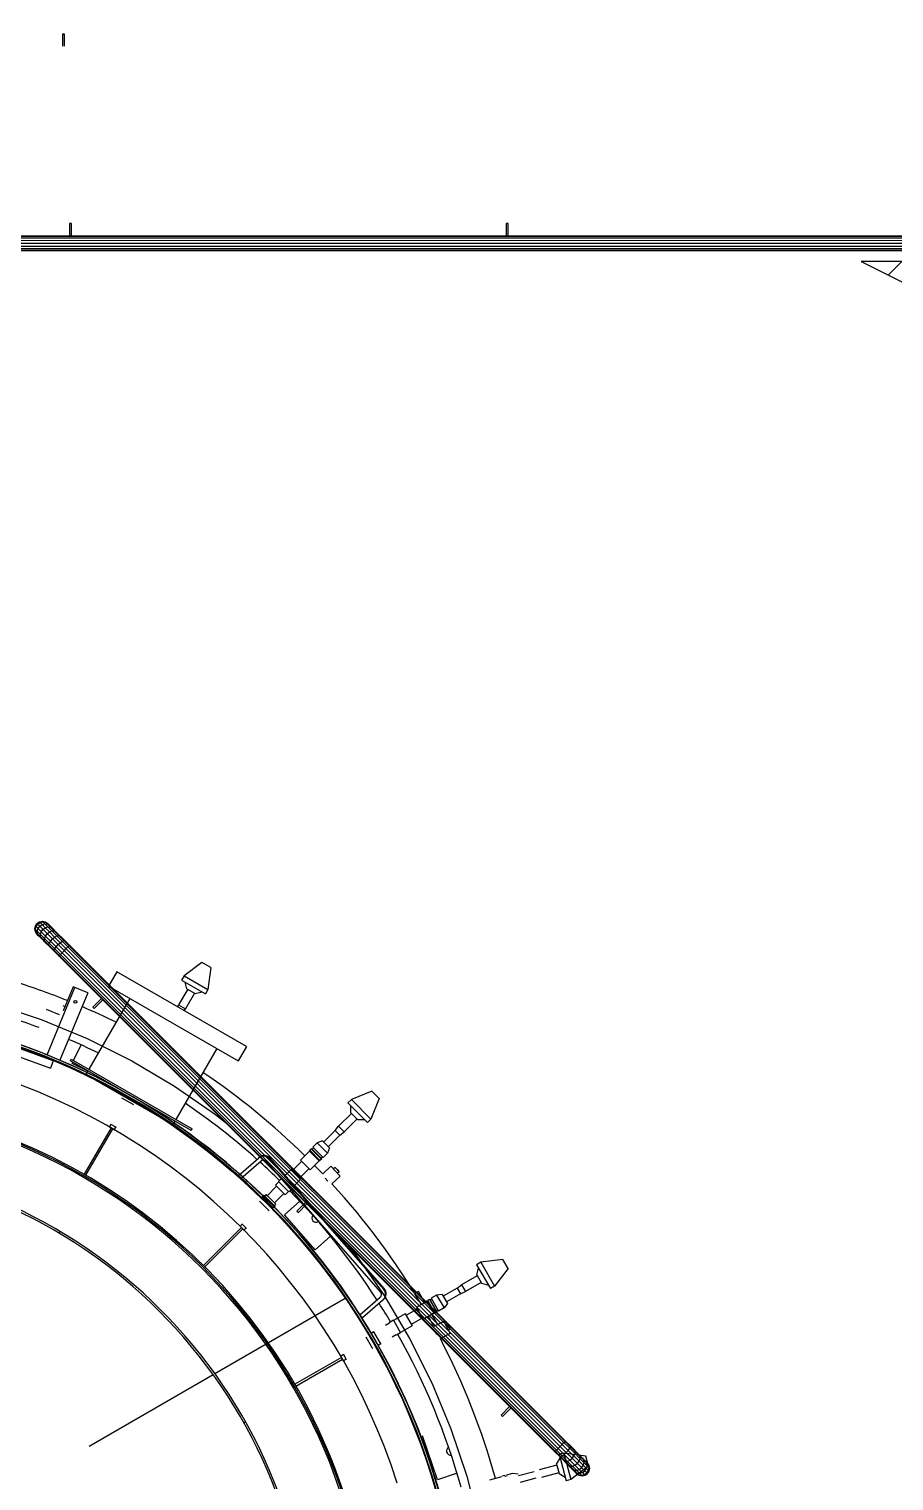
# Model space of a CAD drawing. Header units: metres. Extents: x 0 to 63075, y 0 to 44550.
# Drawn here: x 52852 to 53271, y 40464 to 41167 of the extents above; entities that cross this region are included whole.
import ezdxf

# ---------------------------------------------------------------- set-up
doc = ezdxf.new("R2010")
doc.units = ezdxf.units.M
doc.header["$LTSCALE"] = 75
for name, color, linetype in [('GSB', 7, 'Continuous'), ('ML6', 1, 'Continuous'), ('SDM', 7, 'Continuous'), ('SL1', 8, 'Continuous')]:
    doc.layers.add(name, color=color, linetype=linetype)
doc.styles.add('ROMANS', font='ROMANS.SHX')
doc.dimstyles.new('75___1-75', dxfattribs={"dimscale": 75, "dimtxt": 2.5, "dimasz": 2, "dimexe": 1.5, "dimexo": 1, "dimgap": 0.5, "dimtad": 1, "dimdec": 0, "dimzin": 12, "dimtxsty": 'ROMANS', "dimcen": 0, "dimclrd": 256, "dimclre": 256, "dimclrt": 3, "dimazin": 3, "dimtfac": 1, "dimtdec": 0, "dimtmove": 0, "dimatfit": 0, "dimfxl": 1, "dimlwd": -1, "dimlwe": -1, "dimarcsym": 0})

# ---------------------------------------------------------------- blocks, each defined once
blk = doc.blocks.new('A$C6bae614f')
at = {"layer": 'SL1'}
h = blk.add_hatch(dxfattribs=at)
h.set_pattern_fill('_USER', color=256, scale=195, angle=44.9981, style=0, pattern_type=0)
h.set_pattern_definition([(44.99813, (326091.56, -18363.04), (-137.8813, 137.89033), [])])
h.paths.add_polyline_path([(370872.5, 48208.8), (368801.6, 48208.9), (369261.2, 47979.7), (369503.5, 47682.3), (369868, 47607.6), (370231, 47692.1), (370527, 48010.4)])
for p, q in [((366225.3, 48943), (366225.3, 48903.9)), ((366225.3, 48943), (366231.6, 48943)), ((366231.6, 48943), (366225.3, 48943)), ((366231.6, 48903.9), (366231.6, 48943)), ((366248.1, 48331.5), (366248.1, 48292.4)), ((366254.4, 48331.5), (366248.1, 48331.5)), ((366254.4, 48292.4), (366254.4, 48331.5)), ((367656.9, 48331.5), (367656.9, 48292.4)), ((367663.3, 48331.5), (367656.9, 48331.5)), ((367663.3, 48292.4), (367663.3, 48331.5)), ((364618.2, 48277.4), (377848.1, 48277)), ((364619.4, 48285.3), (377842.8, 48284.9)), ((364645.5, 48292.5), (377825.5, 48292)), ((364645.5, 48290.6), (377834.9, 48290.2)), ((364617.8, 48268.1), (377849.9, 48267.6)), ((364618.2, 48258.7), (377848.1, 48258.3)), ((364619.4, 48250.8), (377842.8, 48250.4)), ((364621.2, 48245.5), (377834.9, 48245.1)), ((377825.5, 48243.2), (364645.5, 48243.7)), ((366137.7, 46064.4), (366143, 46072.3)), ((366139.9, 46062.3), (366145.2, 46070.1)), ((366143, 46072.3), (366150.9, 46077.6)), ((366151.7, 46063.6), (366143, 46072.3)), ((366145.2, 46070.1), (366153.1, 46075.5)), ((366150.9, 46077.6), (366160.3, 46079.5)), ((366153.1, 46075.5), (366150.9, 46077.6)), ((366153.1, 46075.5), (366162.3, 46077.4)), ((366153.1, 46075.5), (366159.5, 46069)), ((366159.5, 46069), (366168.5, 46071.3)), ((366160.3, 46079.5), (366169.6, 46077.6)), ((366162.3, 46077.4), (366160.3, 46079.5)), ((366162.3, 46077.4), (366171.5, 46075.7)), ((366162.3, 46077.4), (366207.2, 46032.5)), ((366168.5, 46071.3), (366177.3, 46070)), ((366169.6, 46077.6), (366177.5, 46072.3)), ((366171.5, 46075.7), (366169.6, 46077.6)), ((366171.5, 46075.7), (366179.3, 46070.6)), ((366171.5, 46075.7), (366186.5, 46060.8)), ((366177.3, 46070), (366184.5, 46065.3)), ((366184.5, 46065.3), (366177.5, 46072.3)), ((366135.9, 46055.1), (366137.7, 46064.4)), ((366137.7, 46045.7), (366135.9, 46055.1)), ((366137.9, 46053), (366135.9, 46055.1)), ((366139.9, 46062.3), (366137.7, 46064.4)), ((366143, 46037.8), (366137.7, 46045.7)), ((366139.7, 46043.8), (366137.7, 46045.7)), ((366137.9, 46053), (366139.9, 46062.3)), ((366139.7, 46043.8), (366137.9, 46053)), ((366137.9, 46053), (367818.7, 44372.1)), ((366144.8, 46036.1), (366139.7, 46043.8)), ((366139.7, 46043.8), (366154.6, 46028.9)), ((366146.3, 46055.8), (366139.9, 46062.3)), ((366143, 46037.8), (366144.8, 46036.1)), ((366144.1, 46046.9), (366146.3, 46055.8)), ((366145.4, 46038.1), (366144.1, 46046.9)), ((366144.8, 46036.1), (366150, 46030.8)), ((366150, 46030.8), (366145.4, 46038.1)), ((366146.3, 46055.8), (366151.7, 46063.6)), ((366170.4, 46031.8), (366146.3, 46055.8)), ((366150, 46030.8), (366158.4, 46022.4)), ((366151.7, 46063.6), (366159.5, 46069)), ((366151.7, 46063.6), (366211.4, 46003.9)), ((366154, 46037), (366156.6, 46045.5)), ((366154.6, 46028.9), (366154, 46037)), ((366154.6, 46028.9), (366166.8, 46016.6)), ((366158.4, 46022.4), (366154.6, 46028.9)), ((366156.6, 46045.5), (366162.2, 46053.1)), ((366159.5, 46069), (366169.8, 46058.7)), ((366162.2, 46053.1), (366169.8, 46058.7)), ((366166.8, 46016.6), (366167.1, 46023.9)), ((366167.1, 46023.9), (366170.4, 46031.8)), ((366169.8, 46058.7), (366178.4, 46061.4)), ((366169.8, 46058.7), (366183.6, 46045)), ((366170.4, 46031.8), (366176.1, 46039.2)), ((367824.3, 44377.7), (366170.4, 46031.8)), ((366176.1, 46039.2), (366183.6, 46045)), ((366178.4, 46061.4), (366186.5, 46060.8)), ((366183.6, 46045), (366191.5, 46048.3)), ((366183.6, 46045), (366200, 46028.6)), ((366184.5, 46065.3), (366193, 46056.9)), ((366186.5, 46060.8), (366229.7, 46017.5)), ((366186.5, 46060.8), (366193, 46056.9)), ((366191.5, 46048.3), (366198.7, 46048.5)), ((366192.8, 46022.5), (366200, 46028.6)), ((366193, 46056.9), (366204.1, 46045.7)), ((366198.7, 46048.5), (366204.1, 46045.7)), ((366200, 46028.6), (366207.2, 46032.5)), ((366200, 46028.6), (366218.3, 46010.3)), ((366204.1, 46045.7), (366232.5, 46017.4)), ((366207.2, 46032.5), (366213.4, 46033.9)), ((366207.2, 46032.5), (366224.7, 46015)), ((366213.4, 46033.9), (366217.6, 46032.3)), ((366158.4, 46022.4), (366169.6, 46011.2)), ((366166.8, 46016.6), (366181.5, 46002)), ((366169.6, 46011.2), (366166.8, 46016.6)), ((366169.6, 46011.2), (366183, 45997.8)), ((366181.5, 46002), (366182.8, 46008.1)), ((366183, 45997.8), (366181.5, 46002)), ((366181.5, 46002), (366197.8, 45985.6)), ((366182.8, 46008.1), (366186.8, 46015.4)), ((366183, 45997.8), (366198, 45982.9)), ((366186.8, 46015.4), (366192.8, 46022.5)), ((366197.8, 45985.6), (366200.3, 45990.6)), ((366198, 45982.9), (366197.8, 45985.6)), ((366197.8, 45985.6), (367815, 44368.4)), ((366198, 45982.9), (367813.7, 44367.1)), ((366200.3, 45990.6), (366205.1, 45997.1)), ((366205.1, 45997.1), (366211.4, 46003.9)), ((366211.4, 46003.9), (366218.3, 46010.3)), ((366211.4, 46003.9), (367830.9, 44384.3)), ((366218.3, 46010.3), (366224.7, 46015)), ((366218.3, 46010.3), (367837.5, 44390.9)), ((366218.8, 45972.2), (366224.4, 45977.8)), ((366224.4, 45977.8), (366231, 45984.4)), ((366224.7, 46015), (366229.7, 46017.5)), ((366224.7, 46015), (367843.1, 44396.5)), ((366229.7, 46017.5), (366232.5, 46017.4)), ((366229.7, 46017.5), (367846.9, 44400.3)), ((366231, 45984.4), (366237.6, 45991)), ((366232.5, 46017.4), (367848.2, 44401.6)), ((366237.6, 45991), (366246.9, 46000.3)), ((366246.9, 46000.3), (366248.2, 46001.6)), ((366213.7, 45967.1), (366215, 45968.4)), ((366215, 45968.4), (366218.8, 45972.2)), ((366674.4, 45946.7), (366617.5, 45903.4)), ((366703.5, 45929.9), (366674.4, 45946.7)), ((366703.5, 45929.9), (366694.5, 45858.9)), ((366400.2, 45916.4), (366373.5, 45870.2)), ((366818.5, 45674.9), (366400.2, 45916.4)), ((366617.5, 45903.4), (366609.6, 45889.7)), ((366609.6, 45889.7), (366686.6, 45845.2)), ((366617.5, 45903.4), (366694.5, 45858.9)), ((366626.7, 45861.4), (366620.8, 45883.2)), ((366175.6, 45648.1), (366265.5, 45865.2)), ((366306.6, 45848.2), (366216.7, 45631.1)), ((366259.7, 45867.7), (366227.5, 45790)), ((366265.5, 45865.2), (366259.7, 45867.7)), ((366306.6, 45848.2), (366265.5, 45865.2)), ((366373.5, 45870.2), (366791.8, 45628.7)), ((366629.1, 45860), (366599.9, 45809.4)), ((366651.1, 45847.3), (366621.9, 45796.7)), ((366626.7, 45861.4), (366653.6, 45845.9)), ((366653.6, 45845.9), (366675.4, 45851.7)), ((366694.5, 45858.9), (366686.6, 45845.2)), ((366004.3, 45813.4), (366156.7, 45762.6)), ((366215.3, 45777.2), (366174.2, 45794.2)), ((366233.2, 45803.8), (366227.3, 45806.2)), ((366442.3, 45830.4), (366310.3, 45601.8)), ((366350.7, 45830.2), (366323, 45802.5)), ((366323, 45802.5), (366327.5, 45798)), ((366327.5, 45798), (366355.1, 45825.7)), ((366597, 45802.8), (366599.9, 45809.4)), ((366599.9, 45809.4), (366621.9, 45796.7)), ((366617.6, 45790.9), (366621.9, 45796.7)), ((366156.7, 45762.6), (366305.1, 45701.2)), ((366195.5, 45628.9), (366007.5, 45697.3)), ((366305.1, 45701.2), (366448.7, 45629.3)), ((365998.8, 45673.4), (366186.8, 45605)), ((366169.7, 45650.6), (366175.6, 45648.1)), ((366175.6, 45648.1), (366216.7, 45631.1)), ((366261.1, 45630.2), (366285.7, 45680.2)), ((366722.9, 45668.4), (366590.9, 45439.8)), ((366818.5, 45674.9), (366791.8, 45628.7)), ((366195.5, 45628.9), (366186.8, 45605)), ((366250.6, 45629), (366253.8, 45634.5)), ((366640.3, 45403.9), (366250.6, 45629)), ((366253.8, 45634.5), (366643.5, 45409.4)), ((366256.3, 45620.4), (366258.3, 45624.5)), ((366306.7, 45595.6), (366256.3, 45620.4)), ((366448.7, 45629.3), (366586.9, 45547.3)), ((366307.1, 45596.3), (366300.6, 45585)), ((366300.6, 45585), (366581.2, 45423)), ((366415.9, 45509.8), (366454.4, 45487.6)), ((366586.9, 45547.3), (366718.8, 45455.7)), ((367223.2, 45531.1), (367157.1, 45504)), ((367247, 45507.3), (367219.9, 45441.1)), ((367247, 45507.3), (367223.2, 45531.1)), ((367157.1, 45504), (367145.9, 45492.8)), ((367145.9, 45492.8), (367208.7, 45429.9)), ((367155, 45461.1), (367155, 45483.6)), ((367155, 45461.1), (367177, 45439.1)), ((367157.1, 45504), (367219.9, 45441.1)), ((366377, 45415.3), (366381.9, 45424)), ((366377, 45415.3), (366392.1, 45406.6)), ((366380.3, 45424.9), (366398.7, 45414.3)), ((366392.1, 45406.6), (366397.1, 45415.2)), ((366587.7, 45434.3), (366581.2, 45423)), ((366718.8, 45455.7), (366751.3, 45429.5)), ((367104.6, 45403.7), (367115.7, 45417.8)), ((367157.1, 45459.1), (367115.7, 45417.8)), ((367115.7, 45417.8), (367133.7, 45399.8)), ((367175, 45441.1), (367133.7, 45399.8)), ((367177, 45439.1), (367199.6, 45439.1)), ((367219.9, 45441.1), (367208.7, 45429.9)), ((366381.9, 45412.8), (366295.2, 45262.6)), ((366300.7, 45259.4), (366387.4, 45409.6)), ((366640.3, 45403.9), (366643.5, 45409.4)), ((367063.9, 45371), (367046.8, 45364.6)), ((367063.9, 45371), (367087, 45347.9)), ((367104.6, 45403.7), (367067.9, 45367)), ((367119.7, 45388.7), (367083, 45351.9)), ((367104.6, 45403.7), (367119.7, 45388.7)), ((367119.7, 45388.7), (367133.7, 45399.8)), ((367021.8, 45336.9), (366993.5, 45308.7)), ((367021.8, 45336.9), (367022.8, 45340)), ((367021.8, 45336.9), (367052.9, 45305.8)), ((367027.8, 45345.1), (367022.8, 45340)), ((367022.8, 45340), (367055.9, 45306.8)), ((367027.8, 45345.1), (367061, 45311.9)), ((367030.4, 45343.7), (367027.8, 45345.1)), ((367034.7, 45347.9), (367030.4, 45343.7)), ((367030.4, 45343.7), (367059.6, 45314.5)), ((367046.8, 45364.6), (367032.4, 45350.2)), ((367032.4, 45350.2), (367066.2, 45316.5)), ((367046.8, 45364.6), (367080.5, 45330.8)), ((367080.5, 45330.8), (367066.2, 45316.5)), ((367087, 45347.9), (367080.5, 45330.8)), ((366791.9, 45257.8), (366857.3, 45315)), ((366865.7, 45305.4), (366800.3, 45248.2)), ((366857.3, 45315), (366859.5, 45316.8)), ((367251.5, 44883.6), (366883.6, 45304.2)), ((366893.2, 45312.6), (367261, 44891.9)), ((367263.1, 44893.8), (366895.3, 45314.4)), ((366964.5, 45279.7), (366943.6, 45259.2)), ((366964.5, 45279.7), (366995.6, 45248.6)), ((366997.2, 45304.9), (366968.2, 45275.9)), ((367020.8, 45281.3), (366991.9, 45252.3)), ((366993.5, 45308.7), (367024.6, 45277.5)), ((367052.9, 45305.8), (367024.6, 45277.5)), ((367052.9, 45305.8), (367055.9, 45306.8)), ((367061, 45311.9), (367055.9, 45306.8)), ((367063.9, 45318.8), (367059.6, 45314.5)), ((367059.6, 45314.5), (367061, 45311.9)), ((367091, 45289), (367064.6, 45264.4)), ((367091, 45289), (367121, 45256.8)), ((367104.5, 45284.8), (367099.4, 45280)), ((367104.5, 45284.8), (367117.7, 45270.6)), ((367111.2, 45277.7), (367104.5, 45284.8)), ((367111.2, 45277.7), (367117.7, 45270.6)), ((366800.3, 45248.2), (366791.9, 45257.8)), ((366923.1, 45238.3), (366912.4, 45227.6)), ((366912.4, 45227.6), (366943.5, 45196.5)), ((366931.8, 45249.1), (366922, 45239.3)), ((366922, 45239.3), (366955.2, 45206.1)), ((366995.6, 45248.6), (366973, 45225.6)), ((367081, 45241), (367072.5, 45250.3)), ((367121, 45256.8), (367094.6, 45232.3)), ((367117.7, 45270.6), (367112.6, 45265.9)), ((366905.4, 45154.9), (366870.9, 45189.5)), ((366874.1, 45195.3), (366911.2, 45158.1)), ((366882, 45197.6), (366876.9, 45192.4)), ((366882, 45197.6), (366876.9, 45192.4)), ((366913.5, 45166.1), (366882, 45197.6)), ((366886, 45193.6), (366882, 45197.6)), ((366886, 45193.6), (366916.1, 45223.8)), ((366909.6, 45170), (366939.8, 45200.2)), ((366954.2, 45207.1), (366943.5, 45196.5)), ((366962.8, 45213.7), (366955.2, 45206.1)), ((366860.5, 45176), (366891.9, 45144.5)), ((366913.5, 45166.1), (366908.4, 45161)), ((366913.5, 45166.1), (366908.4, 45161)), ((366909.6, 45170), (366913.5, 45166.1)), ((366941.2, 45131.8), (366991.2, 45175.7)), ((367009.2, 45171.6), (366981.6, 45143.9)), ((366981.6, 45143.9), (366986.1, 45139.4)), ((366986.1, 45139.4), (367013.7, 45167.1)), ((366802.5, 45091.1), (366679.8, 44968.4)), ((366684.3, 44963.9), (366807, 45086.6)), ((366798.4, 45094.8), (366805.4, 45101.9)), ((366798.4, 45094.8), (366810.7, 45082.5)), ((366804.1, 45103.2), (366819.2, 45088.2)), ((366810.7, 45082.5), (366817.8, 45089.5)), ((367040.1, 45019), (366941.2, 45131.8)), ((366214.8, 45072.1), (366218, 45077.6)), ((367090.1, 45062.9), (367040.1, 45019)), ((367145.5, 45035.3), (367171.6, 45002.9)), ((367171.6, 45002.9), (367263.2, 44870.9)), ((367574.9, 44978.5), (367561.2, 44970.6)), ((367561.2, 44970.6), (367605.6, 44893.6)), ((367561.8, 44937.6), (367567.6, 44959.4)), ((367645.8, 44987.6), (367574.9, 44978.5)), ((367574.9, 44978.5), (367619.3, 44901.5)), ((367662.6, 44958.4), (367619.3, 44901.5)), ((367662.6, 44958.4), (367645.8, 44987.6)), ((367498.3, 44895.3), (367512.6, 44905.9)), ((367563.2, 44935.1), (367512.6, 44905.9)), ((367512.6, 44905.9), (367525.3, 44883.9)), ((367575.9, 44913.2), (367525.3, 44883.9)), ((367561.8, 44937.6), (367577.3, 44910.7)), ((367577.3, 44910.7), (367599.1, 44904.8)), ((367619.3, 44901.5), (367605.6, 44893.6)), ((366716.6, 44619.5), (367137.5, 44862.4)), ((367184.9, 44808.5), (367250.3, 44865.7)), ((367258.6, 44856.1), (367193.2, 44798.9)), ((367260.7, 44857.9), (367258.6, 44856.1)), ((367263.2, 44870.9), (367345.2, 44732.8)), ((367373.8, 44884.5), (367361.9, 44877.6)), ((367400.9, 44852.2), (367366.3, 44832.2)), ((367394.6, 44848.5), (367373.8, 44884.5)), ((367400.9, 44852.2), (367402.7, 44854.9)), ((367400.9, 44852.2), (367422.9, 44814.1)), ((367408.9, 44858.5), (367402.7, 44854.9)), ((367402.7, 44854.9), (367426.1, 44814.3)), ((367408.9, 44858.5), (367432.4, 44817.9)), ((367411.1, 44856.5), (367408.9, 44858.5)), ((367416.3, 44859.5), (367411.1, 44856.5)), ((367411.1, 44856.5), (367431.7, 44820.7)), ((367432.2, 44872.4), (367414.6, 44862.3)), ((367414.6, 44862.3), (367438.5, 44820.9)), ((367450.4, 44874.2), (367432.2, 44872.4)), ((367432.2, 44872.4), (367456.1, 44831.1)), ((367450.4, 44874.2), (367466.8, 44845.9)), ((367498.3, 44895.3), (367453.3, 44869.3)), ((367508.9, 44876.8), (367463.9, 44850.9)), ((367498.3, 44895.3), (367508.9, 44876.8)), ((367508.9, 44876.8), (367525.3, 44883.9)), ((367193.2, 44798.9), (367184.9, 44808.5)), ((367330.8, 44811.7), (367293.3, 44790.5)), ((367330.8, 44811.7), (367352.8, 44773.6)), ((367369, 44827.6), (367333.4, 44807.1)), ((367366.3, 44832.2), (367388.3, 44794.1)), ((367422.9, 44814.1), (367388.3, 44794.1)), ((367435.6, 44777.5), (367416.6, 44810.4)), ((367422.9, 44814.1), (367426.1, 44814.3)), ((367432.4, 44817.9), (367426.1, 44814.3)), ((367436.9, 44823.7), (367431.7, 44820.7)), ((367431.7, 44820.7), (367432.4, 44817.9)), ((367456.1, 44831.1), (367438.5, 44820.9)), ((367466.8, 44845.9), (367456.1, 44831.1)), ((367280.1, 44782.4), (367267, 44774.9)), ((367292.7, 44791.4), (367279.3, 44783.7)), ((367292.7, 44791.4), (367316.2, 44750.8)), ((367352.8, 44773.6), (367315.6, 44751.7)), ((367385.6, 44798.7), (367350.1, 44778.2)), ((367455.4, 44788), (367423.6, 44771.1)), ((367455.4, 44788), (367476.1, 44749.1)), ((367467.4, 44780.4), (367461.2, 44777.1)), ((367467.4, 44780.4), (367476.4, 44763.3)), ((367472, 44771.9), (367467.4, 44780.4)), ((367476.4, 44763.3), (367470.3, 44760)), ((367472, 44771.9), (367476.4, 44763.3)), ((367203.5, 44738.5), (367225.7, 44700)), ((367229.9, 44753.7), (367221.1, 44748.7)), ((367229.9, 44753.7), (367221.1, 44748.7)), ((367252.1, 44715.2), (367229.9, 44753.7)), ((367232.7, 44748.9), (367229.9, 44753.7)), ((367252.1, 44715.2), (367243.4, 44710.1)), ((367252.1, 44715.2), (367243.4, 44710.1)), ((367249.4, 44720), (367252.1, 44715.2)), ((367302.1, 44744.3), (367289, 44736.8)), ((367316.2, 44750.8), (367302.8, 44743)), ((367345.2, 44732.8), (367417.1, 44589.2)), ((367433.4, 44744.2), (367427.5, 44755.4)), ((367476.1, 44749.1), (367444.2, 44732.2)), ((367125.5, 44671.5), (366975.3, 44584.7)), ((366978.5, 44579.2), (367128.7, 44666)), ((367122.5, 44676.1), (367131.1, 44681.1)), ((367122.5, 44676.1), (367131.2, 44661)), ((367130.2, 44682.8), (367140.8, 44664.3)), ((367131.2, 44661), (367139.9, 44666)), ((366311, 44385.3), (366711.1, 44616.3)), ((367417.1, 44589.2), (367478.5, 44440.8)), ((367667.8, 44513), (367640.1, 44485.3)), ((367640.1, 44485.3), (367644.6, 44480.8)), ((367644.6, 44480.8), (367672.3, 44508.5)), ((366810.5, 44459.9), (366816, 44463.1)), ((367478.5, 44440.8), (367529.2, 44288.4)), ((367435.1, 44276.1), (367386.9, 44418.2)), ((367824.3, 44377.7), (367830.9, 44384.3)), ((367830.9, 44384.3), (367837.5, 44390.9)), ((367850.5, 44364.7), (367830.9, 44384.3)), ((367837.5, 44390.9), (367843.1, 44396.5)), ((367856.8, 44371.6), (367837.5, 44390.9)), ((367843.1, 44396.5), (367846.9, 44400.3)), ((367861.6, 44378.1), (367843.1, 44396.5)), ((367846.9, 44400.3), (367848.2, 44401.6)), ((367864.1, 44383.1), (367846.9, 44400.3)), ((367863.9, 44385.8), (367848.2, 44401.6)), ((367861.6, 44378.1), (367864.1, 44383.1)), ((367864.1, 44383.1), (367863.9, 44385.8)), ((367863.9, 44385.8), (367892.3, 44357.5)), ((367864.1, 44383.1), (367880.4, 44366.7)), ((367813.7, 44367.1), (367815, 44368.4)), ((367813.7, 44367.1), (367829.4, 44351.3)), ((367815, 44368.4), (367818.7, 44372.1)), ((367832.2, 44351.2), (367815, 44368.4)), ((367818.7, 44372.1), (367824.3, 44377.7)), ((367837.2, 44353.7), (367818.7, 44372.1)), ((367819.2, 44326.7), (367830.5, 44346.2)), ((367843.6, 44358.4), (367824.3, 44377.7)), ((367842.4, 44362.9), (367827.1, 44358.8)), ((367827.1, 44358.8), (367850.1, 44272.9)), ((367829.4, 44351.3), (367832.2, 44351.2)), ((367829.4, 44351.3), (367857.8, 44323)), ((367832.2, 44351.2), (367837.2, 44353.7)), ((367832.2, 44351.2), (367848.5, 44334.8)), ((367837.2, 44353.7), (367843.6, 44358.4)), ((367837.2, 44353.7), (367854.7, 44336.1)), ((367842.4, 44362.9), (367865.4, 44277)), ((367913.3, 44353.2), (367842.4, 44362.9)), ((367843.6, 44358.4), (367850.5, 44364.7)), ((367861.9, 44340.1), (367843.6, 44358.4)), ((367844.4, 44336.4), (367848.5, 44334.8)), ((367848.5, 44334.8), (367854.7, 44336.1)), ((367850.5, 44364.7), (367856.8, 44371.6)), ((367850.5, 44364.7), (367869.1, 44346.2)), ((367854.7, 44336.1), (367861.9, 44340.1)), ((367854.7, 44336.1), (367883.5, 44307.3)), ((367856.8, 44371.6), (367861.6, 44378.1)), ((367856.8, 44371.6), (367891.6, 44336.9)), ((367861.6, 44378.1), (367907.9, 44331.7)), ((367861.9, 44340.1), (367869.1, 44346.2)), ((367878.3, 44323.7), (367861.9, 44340.1)), ((367869.1, 44346.2), (367875.1, 44353.3)), ((367869.1, 44346.2), (367910.2, 44305.1)), ((367875.1, 44353.3), (367879.1, 44360.5)), ((367880.4, 44366.7), (367878.9, 44370.9)), ((367879.1, 44360.5), (367880.4, 44366.7)), ((367880.4, 44366.7), (367895.1, 44352.1)), ((367885.8, 44329.5), (367891.6, 44336.9)), ((367891.6, 44336.9), (367894.8, 44344.8)), ((367891.6, 44336.9), (367922, 44306.4)), ((367892.3, 44357.5), (367917.1, 44332.6)), ((367895.1, 44352.1), (367892.3, 44357.5)), ((367894.8, 44344.8), (367895.1, 44352.1)), ((367895.1, 44352.1), (367907.3, 44339.8)), ((367907.3, 44339.8), (367903.5, 44346.3)), ((367907.3, 44339.8), (367916.5, 44330.6)), ((367907.9, 44331.7), (367907.3, 44339.8)), ((367916.5, 44330.6), (367911.9, 44337.9)), ((367922, 44320.7), (367913.3, 44353.2)), ((367498.2, 44297.6), (367435.1, 44276.1)), ((367651.1, 44289.9), (367644.1, 44288)), ((367652.6, 44287.3), (367651.1, 44289.9)), ((367658.4, 44288.9), (367652.6, 44287.3)), ((367677.2, 44297.3), (367657.6, 44292)), ((367695.2, 44294.3), (367677.2, 44297.3)), ((367746.9, 44302.3), (367696.7, 44288.8)), ((367819.9, 44324), (367763.5, 44308.8)), ((367826.5, 44299.4), (367770.1, 44284.3)), ((367819.2, 44326.7), (367827.3, 44296.7)), ((367827.3, 44296.7), (367846.8, 44285.4)), ((367848.5, 44334.8), (367875.4, 44307.9)), ((367857.8, 44323), (367882.6, 44298.1)), ((367857.8, 44323), (367863.2, 44320.2)), ((367863.2, 44320.2), (367870.4, 44320.4)), ((367922, 44320.7), (367865.4, 44277)), ((367869, 44311.8), (367875.4, 44307.9)), ((367870.4, 44320.4), (367878.3, 44323.7)), ((367875.4, 44307.9), (367890.4, 44293)), ((367875.4, 44307.9), (367883.5, 44307.3)), ((367877.4, 44303.4), (367884.6, 44298.7)), ((367878.3, 44323.7), (367885.8, 44329.5)), ((367892.1, 44310), (367878.3, 44323.7)), ((367882.6, 44298.1), (367890.4, 44293)), ((367882.6, 44298.1), (367884.4, 44296.4)), ((367883.5, 44307.3), (367892.1, 44310)), ((367883.5, 44307.3), (367893.4, 44297.4)), ((367884.4, 44296.4), (367892.3, 44291.1)), ((367884.6, 44298.7), (367893.4, 44297.4)), ((367890.4, 44293), (367899.6, 44291.3)), ((367890.4, 44293), (367892.3, 44291.1)), ((367892.1, 44310), (367899.7, 44315.5)), ((367908.8, 44293.2), (367892.1, 44310)), ((367892.3, 44291.1), (367901.6, 44289.2)), ((367893.4, 44297.4), (367902.4, 44299.6)), ((367893.4, 44297.4), (367901.6, 44289.2)), ((367899.6, 44291.3), (367908.8, 44293.2)), ((367899.7, 44315.5), (367905.3, 44323.2)), ((367901.6, 44289.2), (367911, 44291.1)), ((367902.4, 44299.6), (367910.2, 44305.1)), ((367905.3, 44323.2), (367907.9, 44331.7)), ((367907.9, 44331.7), (367917.8, 44321.8)), ((367908.8, 44293.2), (367916.7, 44298.6)), ((367908.8, 44293.2), (367911, 44291.1)), ((367910.2, 44305.1), (367915.6, 44312.8)), ((367910.2, 44305.1), (367918.9, 44296.4)), ((367911, 44291.1), (367918.9, 44296.4)), ((367915.6, 44312.8), (367917.8, 44321.8)), ((367917.8, 44321.8), (367916.5, 44330.6)), ((367916.5, 44330.6), (367922.2, 44324.9)), ((367916.7, 44298.6), (367922, 44306.4)), ((367922.2, 44324.9), (367917.1, 44332.6)), ((367917.1, 44332.6), (367918.9, 44330.9)), ((367917.8, 44321.8), (367924, 44315.7)), ((367924.2, 44322.9), (367918.9, 44330.9)), ((367918.9, 44296.4), (367924.2, 44304.3)), ((367922, 44306.4), (367924, 44315.7)), ((367922, 44306.4), (367924.2, 44304.3)), ((367924, 44315.7), (367922.2, 44324.9)), ((367922.2, 44324.9), (367924.2, 44322.9)), ((367924, 44315.7), (367926, 44313.6)), ((367926, 44313.6), (367924.2, 44322.9)), ((367924.2, 44304.3), (367926, 44313.6)), ((367529.2, 44288.4), (367569, 44132.7)), ((367641.7, 44285.8), (367603.1, 44275.5)), ((367752.4, 44281.7), (367702.2, 44268.2)), ((367865.4, 44277), (367850.1, 44272.9))]:
    blk.add_line(p, q, dxfattribs=at)
blk.add_lwpolyline([(370872.5, 48208.8), (368801.6, 48208.9), (369261.2, 47979.7), (369503.5, 47682.3), (369868, 47607.6), (370231, 47692.1), (370527, 48010.4)], close=True, dxfattribs=at)
for centre, radius in [((365370.4, 43654.5), 2150), ((365370.4, 43654.5), 2140.5), ((366267.1, 45819.3), 4.76)]:
    blk.add_circle(centre, radius, dxfattribs=at)
for centre, radius, start, end in [((365370.4, 43654.5), 2337.1, 68.1208, 72.4588), ((365370.4, 43654.5), 2150, 1.1828, 189), ((365370.4, 43654.5), 2222.8, 69.4626, 74.3925), ((365370.4, 43654.5), 2337.1, 63.9158, 66.8754), ((365370.4, 43654.5), 2143.5, 1.1864, 75.5738), ((365370.4, 43654.5), 2222.8, 64.1175, 66.8434), ((365370.4, 43654.5), 2028.5, 17.5242, 72.754), ((365370.4, 43654.5), 2337.1, 45.5375, 55.9664), ((365370.4, 43654.5), 1855, 313.8991, 229.5193), ((365370.4, 43654.5), 1850, 0.0718, 89.9244), ((365370.4, 43654.5), 1845.2, 0.072, 89.9242), ((365370.4, 43654.5), 2222.8, 48.1741, 55.7588), ((365370.4, 43654.5), 1656.3, 0.7765, 89.2198), ((365370.4, 43654.5), 1650, 0.7795, 89.2168), ((365370.4, 43654.5), 2222.8, 45.6038, 47.8444), ((365370.4, 43654.5), 2337.1, 43.5375, 44.4588), ((365370.4, 43654.5), 2337.1, 30.5375, 42.4588), ((365370.4, 43654.5), 2222.8, 32.7407, 44.3925), ((367043.3, 45121.5), 13.5, 140.5829, 301.9134), ((365370.4, 43654.5), 2222.8, 30.6037, 32.4096), ((365370.4, 43654.5), 2337.1, 28.5375, 29.4588), ((365370.4, 43654.5), 2222.8, 15.6037, 29.3925), ((365370.4, 43654.5), 2337.1, 15.5375, 27.4588), ((367477.3, 44369.7), 13.5, 118.0817, 279.4145)]:
    blk.add_arc(centre, radius, start, end, dxfattribs=at)
for centre, major_axis, start_param, end_param in [((366874.1, 45295.9), (-16.7, 19.1), 4.712389, 6.283185), ((366876.2, 45297.7), (-16.7, 19.1), 4.712389, 6.283185), ((366874.1, 45295.9), (-8.36, 9.56), 4.712389, 6.283185), ((367241.9, 44875.2), (8.36, -9.56), 0, 1.570796), ((367241.9, 44875.2), (16.7, -19.1), 0, 1.570796), ((367244, 44877.1), (16.7, -19.1), 0, 1.570796)]:
    blk.add_ellipse(centre, major_axis=major_axis, ratio=0.999901, start_param=start_param, end_param=end_param, dxfattribs=at)
for points, weights in [([(366870.9, 45189.5), (366871.9, 45191.4), (366872.9, 45193.3), (366874.1, 45195.3)], [0.000226326625684, 0.000225238989462, 0.00022415135324, 0.000223063717018]), ([(366911.2, 45158.1), (366909.2, 45157), (366907.3, 45155.9), (366905.4, 45154.9)], [0.000223063717242, 0.000224151353372, 0.000225238989501, 0.00022632662563])]:
    blk.add_rational_spline(points, weights, degree=3, dxfattribs=at)
blk.add_rational_spline([(366874.1, 45195.3), (366880.6, 45188.8), (366886.8, 45182.7), (366892.7, 45176.8), (366898.6, 45170.9), (366904.8, 45164.7), (366911.2, 45158.1)], [0.0412072250527, 0.0444714834007, 0.0477357417488, 0.0510000000969, 0.0477357417637, 0.0444714834305, 0.0412072250974], degree=3, knots=[0, 0, 0, 0, 0.5, 0.5, 0.5, 1, 1, 1, 1], dxfattribs=at)
blk = doc.blocks.new('zw$15D4')
at = {"layer": 'ML6', "xscale": 0.2502808837766805, "yscale": 0.2502808837766805, "zscale": 0.2502808837766805}
blk.add_blockref('A$C6bae614f', (-85544.7, -3177.3), dxfattribs=at)

msp = doc.modelspace()

# ---------------------------------------------------------------- block references
at = {"layer": 'GSB', "xscale": 0.6000000000000068, "yscale": 0.6000000000000068, "zscale": 0.6000000000000068}
msp.add_blockref('zw$15D4', (49200, 35721.63), dxfattribs=at)

# ---------------------------------------------------------------- leaders
at = {"layer": 'SDM'}
msp.add_leader([(52766.71, 37891.88), (59453.13, 42438.72), (62243.43, 42438.72)], dimstyle='75___1-75', override={"dimtad": 0}, dxfattribs=at)

doc.saveas('drawing.dxf')
